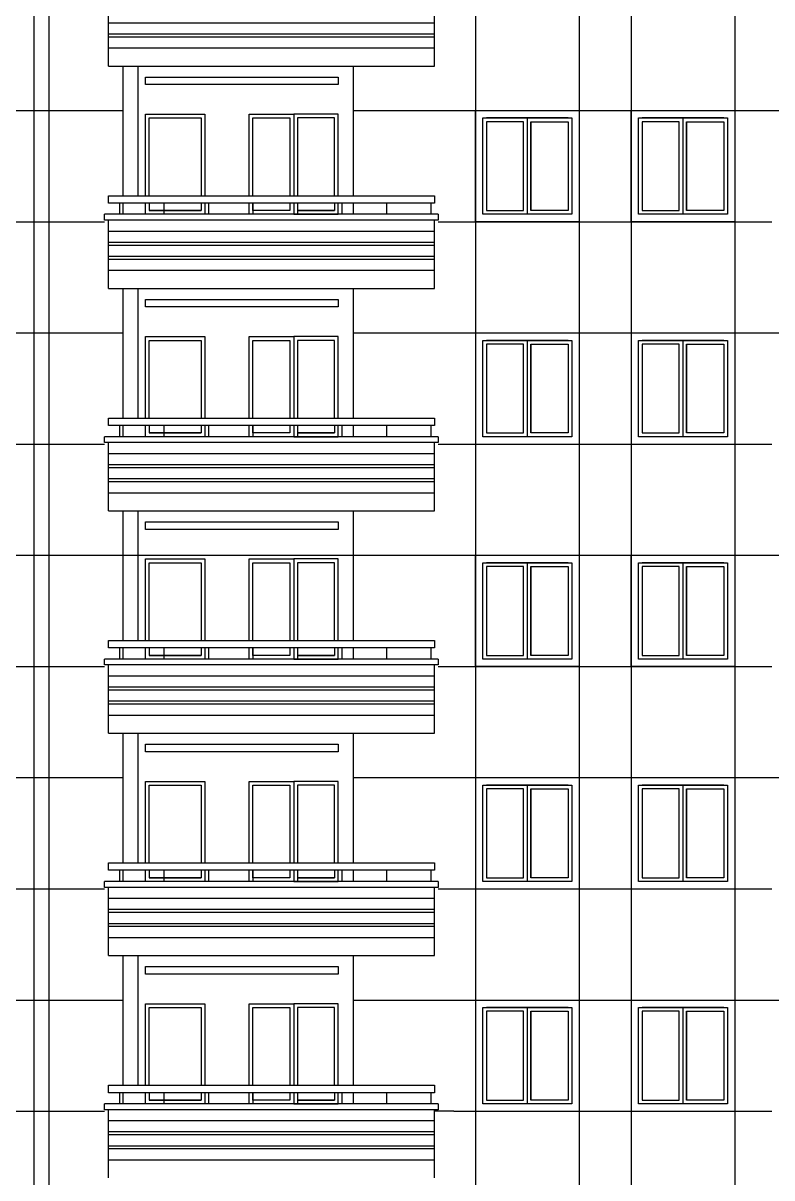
# Model space of a CAD drawing. Header units: millimetres. Extents: x 67970 to 141970, y -58804 to -6404.
# Drawn here: x 106948 to 117048, y -37526 to -21946 of the extents above; entities that cross this region are included whole.
import ezdxf

# ---------------------------------------------------------------- set-up
doc = ezdxf.new("R2010")
doc.units = ezdxf.units.MM
doc.header["$LTSCALE"] = 200
doc.header["$MEASUREMENT"] = 0
doc.layers.add('DIM', color=4, linetype='CONTINUOUS')
doc.layers.add('MDUNG', color=3, linetype='CONTINUOUS')

msp = doc.modelspace()

# ---------------------------------------------------------------- linework, layer by layer
at = {"layer": 'DIM', "color": 4}
for p, q in [((108097.7, -22526.2), (108097.7, -21606.2)), ((112497.7, -22526.2), (112497.7, -21606.2)), ((112497.7, -21946.2), (108097.7, -21946.2)), ((112497.7, -22096.2), (108097.7, -22096.2)), ((112497.7, -22136.2), (108097.7, -22136.2)), ((112497.7, -22286.2), (108097.7, -22286.2)), ((108097.7, -22526.2), (112497.7, -22526.2)), ((108097.7, -24376.2), (108097.7, -24276.2)), ((108247.7, -24378.2), (108247.7, -24526.2)), ((108297.7, -24526.2), (108297.7, -24376.2)), ((108847.7, -24378.2), (108847.7, -24526.2)), ((109447.7, -24378.2), (109447.7, -24526.2)), ((110047.7, -24378.2), (110047.7, -24526.2)), ((110647.7, -24378.2), (110647.7, -24526.2)), ((111247.7, -24378.2), (111247.7, -24526.2)), ((111397.7, -24376.2), (111397.7, -24526.2)), ((111847.7, -24378.2), (111847.7, -24526.2)), ((112447.7, -24378.2), (112447.7, -24526.2)), ((112547.7, -24526.2), (108047.7, -24526.2)), ((108047.7, -24606.2), (108047.7, -24526.2)), ((112547.7, -24606.2), (108047.7, -24606.2)), ((108097.7, -25526.2), (108097.7, -24606.2)), ((112497.7, -25526.2), (112497.7, -24606.2)), ((112547.7, -24526.2), (112547.7, -24606.2)), ((112497.7, -24756.2), (108097.7, -24756.2)), ((112497.7, -24906.2), (108097.7, -24906.2)), ((112497.7, -24946.2), (108097.7, -24946.2)), ((112497.7, -25096.2), (108097.7, -25096.2)), ((112497.7, -25136.2), (108097.7, -25136.2)), ((112497.7, -25286.2), (108097.7, -25286.2)), ((108097.7, -25526.2), (112497.7, -25526.2)), ((108097.7, -27376.2), (108097.7, -27276.2)), ((108247.7, -27378.2), (108247.7, -27526.2)), ((108297.7, -27526.2), (108297.7, -27376.2)), ((108847.7, -27378.2), (108847.7, -27526.2)), ((109447.7, -27378.2), (109447.7, -27526.2)), ((110047.7, -27378.2), (110047.7, -27526.2)), ((110647.7, -27378.2), (110647.7, -27526.2)), ((111247.7, -27378.2), (111247.7, -27526.2)), ((111397.7, -27376.2), (111397.7, -27526.2)), ((111847.7, -27378.2), (111847.7, -27526.2)), ((112447.7, -27378.2), (112447.7, -27526.2)), ((112547.7, -27526.2), (108047.7, -27526.2)), ((108047.7, -27606.2), (108047.7, -27526.2)), ((112547.7, -27526.2), (112547.7, -27606.2)), ((112547.7, -27606.2), (108047.7, -27606.2)), ((108097.7, -28526.2), (108097.7, -27606.2)), ((112497.7, -28526.2), (112497.7, -27606.2)), ((112497.7, -27756.2), (108097.7, -27756.2)), ((112497.7, -27906.2), (108097.7, -27906.2)), ((112497.7, -27946.2), (108097.7, -27946.2)), ((112497.7, -28096.2), (108097.7, -28096.2)), ((112497.7, -28136.2), (108097.7, -28136.2)), ((112497.7, -28286.2), (108097.7, -28286.2)), ((108097.7, -28526.2), (112497.7, -28526.2)), ((108597.7, -28776.2), (108597.7, -28676.2)), ((108597.7, -28676.2), (111197.7, -28676.2)), ((111197.7, -28776.2), (108597.7, -28776.2)), ((111197.7, -28676.2), (111197.7, -28776.2)), ((108597.7, -30276.2), (108597.7, -29176.2)), ((108597.7, -29176.2), (109397.7, -29176.2)), ((108647.7, -30276.2), (108647.7, -29226.2)), ((108647.7, -29226.2), (109347.7, -29226.2)), ((109347.7, -29226.2), (109347.7, -30276.2)), ((109397.7, -29176.2), (109397.7, -30276.2)), ((109997.7, -30276.2), (109997.7, -29176.2)), ((109997.7, -29176.2), (110597.7, -29176.2)), ((110047.7, -30276.2), (110047.7, -29226.2)), ((110047.7, -29226.2), (110547.7, -29226.2)), ((110547.7, -29226.2), (110547.7, -30276.2)), ((110597.7, -29176.2), (110597.7, -30276.2)), ((111197.7, -29176.2), (110597.7, -29176.2)), ((110597.7, -29176.2), (110597.7, -30276.2)), ((111147.7, -29226.2), (110647.7, -29226.2)), ((110647.7, -29226.2), (110647.7, -30276.2)), ((111147.7, -30276.2), (111147.7, -29226.2)), ((111197.7, -30276.2), (111197.7, -29176.2)), ((108097.7, -30376.2), (108097.7, -30276.2)), ((108097.7, -30276.2), (112497.7, -30276.2)), ((108097.7, -30376.2), (108097.7, -30276.2)), ((112497.7, -30376.2), (108097.7, -30376.2)), ((108247.7, -30378.2), (108247.7, -30526.2)), ((108247.7, -30378.2), (108247.7, -30526.2)), ((108297.7, -30526.2), (108297.7, -30376.2)), ((108297.7, -30526.2), (108297.7, -30376.2)), ((108597.7, -30526.2), (108597.7, -30376.2)), ((108647.7, -30376.2), (108647.7, -30476.2)), ((108847.7, -30378.2), (108847.7, -30526.2)), ((108847.7, -30378.2), (108847.7, -30526.2)), ((109347.7, -30376.2), (109347.7, -30476.2)), ((109397.7, -30376.2), (109397.7, -30526.2)), ((109447.7, -30378.2), (109447.7, -30526.2)), ((109447.7, -30378.2), (109447.7, -30526.2)), ((109997.7, -30526.2), (109997.7, -30376.2)), ((110047.7, -30476.2), (110047.7, -30376.2)), ((110047.7, -30378.2), (110047.7, -30526.2)), ((110047.7, -30378.2), (110047.7, -30526.2)), ((110547.7, -30376.2), (110547.7, -30476.2)), ((110597.7, -30376.2), (110597.7, -30526.2)), ((110597.7, -30376.2), (110597.7, -30526.2)), ((110647.7, -30376.2), (110647.7, -30476.2)), ((110647.7, -30378.2), (110647.7, -30526.2)), ((110647.7, -30378.2), (110647.7, -30526.2)), ((111147.7, -30376.2), (111147.7, -30476.2)), ((111197.7, -30526.2), (111197.7, -30376.2)), ((111247.7, -30378.2), (111247.7, -30526.2)), ((111247.7, -30378.2), (111247.7, -30526.2)), ((111397.7, -30376.2), (111397.7, -30526.2)), ((111397.7, -30376.2), (111397.7, -30526.2)), ((111847.7, -30378.2), (111847.7, -30526.2)), ((111847.7, -30378.2), (111847.7, -30526.2)), ((112447.7, -30378.2), (112447.7, -30526.2)), ((112447.7, -30378.2), (112447.7, -30526.2)), ((112497.7, -30276.2), (112497.7, -30376.2)), ((112547.7, -30526.2), (108047.7, -30526.2)), ((108047.7, -30606.2), (108047.7, -30526.2)), ((112547.7, -30526.2), (108047.7, -30526.2)), ((108047.7, -30606.2), (108047.7, -30526.2)), ((109397.7, -30526.2), (108597.7, -30526.2)), ((109347.7, -30476.2), (108647.7, -30476.2)), ((108647.7, -30476.2), (109347.7, -30476.2)), ((110597.7, -30526.2), (109997.7, -30526.2)), ((110547.7, -30476.2), (110047.7, -30476.2)), ((110597.7, -30526.2), (111197.7, -30526.2)), ((110647.7, -30476.2), (111147.7, -30476.2)), ((111147.7, -30476.2), (110647.7, -30476.2)), ((112547.7, -30526.2), (112547.7, -30606.2)), ((112547.7, -30526.2), (112547.7, -30606.2)), ((112547.7, -30606.2), (108047.7, -30606.2)), ((112547.7, -30606.2), (108047.7, -30606.2)), ((108097.7, -31526.2), (108097.7, -30606.2)), ((108097.7, -31526.2), (108097.7, -30606.2)), ((112497.7, -31526.2), (112497.7, -30606.2)), ((112497.7, -31526.2), (112497.7, -30606.2)), ((112497.7, -30756.2), (108097.7, -30756.2)), ((112497.7, -30756.2), (108097.7, -30756.2)), ((112497.7, -30906.2), (108097.7, -30906.2)), ((112497.7, -30906.2), (108097.7, -30906.2)), ((112497.7, -30946.2), (108097.7, -30946.2)), ((112497.7, -30946.2), (108097.7, -30946.2)), ((112497.7, -31096.2), (108097.7, -31096.2)), ((112497.7, -31096.2), (108097.7, -31096.2)), ((112497.7, -31136.2), (108097.7, -31136.2)), ((112497.7, -31136.2), (108097.7, -31136.2)), ((112497.7, -31286.2), (108097.7, -31286.2)), ((112497.7, -31286.2), (108097.7, -31286.2)), ((108097.7, -31526.2), (112497.7, -31526.2)), ((108097.7, -31526.2), (112497.7, -31526.2)), ((108597.7, -31776.2), (108597.7, -31676.2)), ((108597.7, -31676.2), (111197.7, -31676.2)), ((108597.7, -31776.2), (108597.7, -31676.2)), ((108597.7, -31676.2), (111197.7, -31676.2)), ((111197.7, -31776.2), (108597.7, -31776.2)), ((111197.7, -31776.2), (108597.7, -31776.2)), ((111197.7, -31676.2), (111197.7, -31776.2)), ((111197.7, -31676.2), (111197.7, -31776.2)), ((108597.7, -33276.2), (108597.7, -32176.2)), ((108597.7, -32176.2), (109397.7, -32176.2)), ((108597.7, -33276.2), (108597.7, -32176.2)), ((108597.7, -32176.2), (109397.7, -32176.2)), ((108647.7, -33276.2), (108647.7, -32226.2)), ((108647.7, -32226.2), (109347.7, -32226.2)), ((108647.7, -33276.2), (108647.7, -32226.2)), ((108647.7, -32226.2), (109347.7, -32226.2)), ((109347.7, -32226.2), (109347.7, -33276.2)), ((109347.7, -32226.2), (109347.7, -33276.2)), ((109397.7, -32176.2), (109397.7, -33276.2)), ((109397.7, -32176.2), (109397.7, -33276.2)), ((109997.7, -33276.2), (109997.7, -32176.2)), ((109997.7, -32176.2), (110597.7, -32176.2)), ((109997.7, -33276.2), (109997.7, -32176.2)), ((109997.7, -32176.2), (110597.7, -32176.2)), ((110047.7, -33276.2), (110047.7, -32226.2)), ((110047.7, -32226.2), (110547.7, -32226.2)), ((110047.7, -33276.2), (110047.7, -32226.2)), ((110047.7, -32226.2), (110547.7, -32226.2)), ((110547.7, -32226.2), (110547.7, -33276.2)), ((110547.7, -32226.2), (110547.7, -33276.2)), ((110597.7, -32176.2), (110597.7, -33276.2)), ((111197.7, -32176.2), (110597.7, -32176.2)), ((110597.7, -32176.2), (110597.7, -33276.2)), ((110597.7, -32176.2), (110597.7, -33276.2)), ((111197.7, -32176.2), (110597.7, -32176.2)), ((110597.7, -32176.2), (110597.7, -33276.2)), ((111147.7, -32226.2), (110647.7, -32226.2)), ((110647.7, -32226.2), (110647.7, -33276.2)), ((111147.7, -32226.2), (110647.7, -32226.2)), ((110647.7, -32226.2), (110647.7, -33276.2)), ((111147.7, -33276.2), (111147.7, -32226.2)), ((111147.7, -33276.2), (111147.7, -32226.2)), ((111197.7, -33276.2), (111197.7, -32176.2)), ((111197.7, -33276.2), (111197.7, -32176.2)), ((108097.7, -33376.2), (108097.7, -33276.2)), ((108097.7, -33376.2), (108097.7, -33276.2)), ((108097.7, -33276.2), (112497.7, -33276.2)), ((108097.7, -33276.2), (112497.7, -33276.2)), ((108097.7, -33376.2), (108097.7, -33276.2)), ((112497.7, -33276.2), (112497.7, -33376.2)), ((112497.7, -33276.2), (112497.7, -33376.2)), ((112497.7, -33376.2), (108097.7, -33376.2)), ((112497.7, -33376.2), (108097.7, -33376.2)), ((108247.7, -33378.2), (108247.7, -33526.2)), ((108247.7, -33378.2), (108247.7, -33526.2)), ((108247.7, -33378.2), (108247.7, -33526.2)), ((108297.7, -33526.2), (108297.7, -33376.2)), ((108297.7, -33526.2), (108297.7, -33376.2)), ((108297.7, -33526.2), (108297.7, -33376.2)), ((108597.7, -33526.2), (108597.7, -33376.2)), ((108597.7, -33526.2), (108597.7, -33376.2)), ((108647.7, -33376.2), (108647.7, -33476.2)), ((108647.7, -33376.2), (108647.7, -33476.2)), ((109347.7, -33476.2), (108647.7, -33476.2)), ((108647.7, -33476.2), (109347.7, -33476.2)), ((109347.7, -33476.2), (108647.7, -33476.2)), ((108647.7, -33476.2), (109347.7, -33476.2)), ((108847.7, -33378.2), (108847.7, -33526.2)), ((108847.7, -33378.2), (108847.7, -33526.2)), ((108847.7, -33378.2), (108847.7, -33526.2)), ((109347.7, -33376.2), (109347.7, -33476.2)), ((109347.7, -33376.2), (109347.7, -33476.2)), ((109397.7, -33376.2), (109397.7, -33526.2)), ((109397.7, -33376.2), (109397.7, -33526.2)), ((109447.7, -33378.2), (109447.7, -33526.2)), ((109447.7, -33378.2), (109447.7, -33526.2)), ((109447.7, -33378.2), (109447.7, -33526.2)), ((109997.7, -33526.2), (109997.7, -33376.2)), ((109997.7, -33526.2), (109997.7, -33376.2)), ((110047.7, -33476.2), (110047.7, -33376.2)), ((110047.7, -33476.2), (110047.7, -33376.2)), ((110047.7, -33378.2), (110047.7, -33526.2)), ((110047.7, -33378.2), (110047.7, -33526.2)), ((110047.7, -33378.2), (110047.7, -33526.2)), ((110547.7, -33476.2), (110047.7, -33476.2)), ((110547.7, -33476.2), (110047.7, -33476.2)), ((110547.7, -33376.2), (110547.7, -33476.2)), ((110547.7, -33376.2), (110547.7, -33476.2)), ((110597.7, -33376.2), (110597.7, -33526.2)), ((110597.7, -33376.2), (110597.7, -33526.2)), ((110597.7, -33376.2), (110597.7, -33526.2)), ((110597.7, -33376.2), (110597.7, -33526.2)), ((110647.7, -33376.2), (110647.7, -33476.2)), ((110647.7, -33376.2), (110647.7, -33476.2)), ((110647.7, -33378.2), (110647.7, -33526.2)), ((110647.7, -33378.2), (110647.7, -33526.2)), ((110647.7, -33378.2), (110647.7, -33526.2)), ((110647.7, -33476.2), (111147.7, -33476.2)), ((111147.7, -33476.2), (110647.7, -33476.2)), ((110647.7, -33476.2), (111147.7, -33476.2)), ((111147.7, -33476.2), (110647.7, -33476.2)), ((111147.7, -33376.2), (111147.7, -33476.2)), ((111147.7, -33376.2), (111147.7, -33476.2)), ((111197.7, -33526.2), (111197.7, -33376.2)), ((111197.7, -33526.2), (111197.7, -33376.2)), ((111247.7, -33378.2), (111247.7, -33526.2)), ((111247.7, -33378.2), (111247.7, -33526.2)), ((111247.7, -33378.2), (111247.7, -33526.2)), ((111397.7, -33376.2), (111397.7, -33526.2)), ((111397.7, -33376.2), (111397.7, -33526.2)), ((111397.7, -33376.2), (111397.7, -33526.2)), ((111847.7, -33378.2), (111847.7, -33526.2)), ((111847.7, -33378.2), (111847.7, -33526.2)), ((111847.7, -33378.2), (111847.7, -33526.2)), ((112447.7, -33378.2), (112447.7, -33526.2)), ((112447.7, -33378.2), (112447.7, -33526.2)), ((112447.7, -33378.2), (112447.7, -33526.2)), ((112547.7, -33526.2), (108047.7, -33526.2)), ((108047.7, -33606.2), (108047.7, -33526.2)), ((112547.7, -33526.2), (108047.7, -33526.2)), ((108047.7, -33606.2), (108047.7, -33526.2)), ((112547.7, -33526.2), (108047.7, -33526.2)), ((108047.7, -33606.2), (108047.7, -33526.2)), ((112547.7, -33606.2), (108047.7, -33606.2)), ((112547.7, -33606.2), (108047.7, -33606.2)), ((112547.7, -33606.2), (108047.7, -33606.2)), ((108097.7, -34526.2), (108097.7, -33606.2)), ((108097.7, -34526.2), (108097.7, -33606.2)), ((108097.7, -34526.2), (108097.7, -33606.2)), ((109397.7, -33526.2), (108597.7, -33526.2)), ((109397.7, -33526.2), (108597.7, -33526.2)), ((110597.7, -33526.2), (109997.7, -33526.2)), ((110597.7, -33526.2), (109997.7, -33526.2)), ((110597.7, -33526.2), (111197.7, -33526.2)), ((110597.7, -33526.2), (111197.7, -33526.2)), ((112497.7, -34526.2), (112497.7, -33606.2)), ((112497.7, -34526.2), (112497.7, -33606.2)), ((112497.7, -34526.2), (112497.7, -33606.2)), ((112547.7, -33526.2), (112547.7, -33606.2)), ((112547.7, -33526.2), (112547.7, -33606.2)), ((112547.7, -33526.2), (112547.7, -33606.2)), ((112497.7, -33756.2), (108097.7, -33756.2)), ((112497.7, -33756.2), (108097.7, -33756.2)), ((112497.7, -33756.2), (108097.7, -33756.2)), ((112497.7, -33906.2), (108097.7, -33906.2)), ((112497.7, -33906.2), (108097.7, -33906.2)), ((112497.7, -33906.2), (108097.7, -33906.2)), ((112497.7, -33946.2), (108097.7, -33946.2)), ((112497.7, -33946.2), (108097.7, -33946.2)), ((112497.7, -33946.2), (108097.7, -33946.2)), ((112497.7, -34096.2), (108097.7, -34096.2)), ((112497.7, -34096.2), (108097.7, -34096.2)), ((112497.7, -34096.2), (108097.7, -34096.2)), ((112497.7, -34136.2), (108097.7, -34136.2)), ((112497.7, -34136.2), (108097.7, -34136.2)), ((112497.7, -34136.2), (108097.7, -34136.2)), ((112497.7, -34286.2), (108097.7, -34286.2)), ((112497.7, -34286.2), (108097.7, -34286.2)), ((112497.7, -34286.2), (108097.7, -34286.2)), ((108097.7, -34526.2), (112497.7, -34526.2)), ((108097.7, -34526.2), (112497.7, -34526.2)), ((108097.7, -34526.2), (112497.7, -34526.2)), ((108097.7, -36376.2), (108097.7, -36276.2)), ((108247.7, -36378.2), (108247.7, -36526.2)), ((108297.7, -36526.2), (108297.7, -36376.2)), ((108847.7, -36378.2), (108847.7, -36526.2)), ((109447.7, -36378.2), (109447.7, -36526.2)), ((110047.7, -36378.2), (110047.7, -36526.2)), ((110647.7, -36378.2), (110647.7, -36526.2)), ((111247.7, -36378.2), (111247.7, -36526.2)), ((111397.7, -36376.2), (111397.7, -36526.2)), ((111847.7, -36378.2), (111847.7, -36526.2)), ((112447.7, -36378.2), (112447.7, -36526.2)), ((112547.7, -36526.2), (108047.7, -36526.2)), ((108047.7, -36606.2), (108047.7, -36526.2)), ((112547.7, -36606.2), (108047.7, -36606.2)), ((108097.7, -37526.2), (108097.7, -36606.2)), ((112497.7, -37526.2), (112497.7, -36606.2)), ((112547.7, -36526.2), (112547.7, -36606.2)), ((112497.7, -36756.2), (108097.7, -36756.2)), ((112497.7, -36906.2), (108097.7, -36906.2)), ((112497.7, -36946.2), (108097.7, -36946.2)), ((112497.7, -37096.2), (108097.7, -37096.2)), ((112497.7, -37136.2), (108097.7, -37136.2)), ((112497.7, -37286.2), (108097.7, -37286.2))]:
    msp.add_line(p, q, dxfattribs=at)
at = {"layer": 'DIM', "color": 2, "linetype": 'Continuous'}
for p, q in [((114297.7, -23226.2), (113197.7, -23226.2)), ((113747.7, -23226.2), (113747.7, -24526.2)), ((113797.7, -23276.2), (113797.7, -24476.2)), ((116397.7, -23226.2), (115297.7, -23226.2)), ((115847.7, -23226.2), (115847.7, -24526.2)), ((115897.7, -23276.2), (115897.7, -24476.2)), ((114297.7, -26226.2), (113197.7, -26226.2)), ((113747.7, -26226.2), (113747.7, -27526.2)), ((113797.7, -26276.2), (113797.7, -27476.2)), ((116397.7, -26226.2), (115297.7, -26226.2)), ((115847.7, -26226.2), (115847.7, -27526.2)), ((115897.7, -26276.2), (115897.7, -27476.2)), ((113147.7, -29226.2), (114347.7, -29226.2)), ((113147.7, -30526.2), (113147.7, -29226.2)), ((114297.7, -29226.2), (113197.7, -29226.2)), ((114297.7, -29226.2), (113197.7, -29226.2)), ((113197.7, -29276.2), (113197.7, -30476.2)), ((113697.7, -29276.2), (113197.7, -29276.2)), ((113697.7, -30476.2), (113697.7, -29276.2)), ((113747.7, -29226.2), (113747.7, -30526.2)), ((113747.7, -29226.2), (113747.7, -30526.2)), ((113797.7, -29276.2), (113797.7, -30476.2)), ((113797.7, -30476.2), (113797.7, -29276.2)), ((113797.7, -29276.2), (114297.7, -29276.2)), ((113797.7, -29276.2), (113797.7, -30476.2)), ((114297.7, -29276.2), (114297.7, -30476.2)), ((114347.7, -29226.2), (114347.7, -30526.2)), ((115247.7, -29226.2), (116447.7, -29226.2)), ((115247.7, -30526.2), (115247.7, -29226.2)), ((116397.7, -29226.2), (115297.7, -29226.2)), ((116397.7, -29226.2), (115297.7, -29226.2)), ((115297.7, -29276.2), (115297.7, -30476.2)), ((115797.7, -29276.2), (115297.7, -29276.2)), ((115797.7, -30476.2), (115797.7, -29276.2)), ((115847.7, -29226.2), (115847.7, -30526.2)), ((115847.7, -29226.2), (115847.7, -30526.2)), ((115897.7, -29276.2), (115897.7, -30476.2)), ((115897.7, -30476.2), (115897.7, -29276.2)), ((115897.7, -29276.2), (116397.7, -29276.2)), ((115897.7, -29276.2), (115897.7, -30476.2)), ((116397.7, -29276.2), (116397.7, -30476.2)), ((116447.7, -29226.2), (116447.7, -30526.2)), ((114347.7, -30526.2), (113147.7, -30526.2)), ((113197.7, -30476.2), (113697.7, -30476.2)), ((114297.7, -30476.2), (113797.7, -30476.2)), ((116447.7, -30526.2), (115247.7, -30526.2)), ((115297.7, -30476.2), (115797.7, -30476.2)), ((116397.7, -30476.2), (115897.7, -30476.2)), ((113147.7, -32226.2), (114347.7, -32226.2)), ((113147.7, -33526.2), (113147.7, -32226.2)), ((113147.7, -32226.2), (114347.7, -32226.2)), ((113147.7, -33526.2), (113147.7, -32226.2)), ((114297.7, -32226.2), (113197.7, -32226.2)), ((114297.7, -32226.2), (113197.7, -32226.2)), ((114297.7, -32226.2), (113197.7, -32226.2)), ((113747.7, -32226.2), (113747.7, -33526.2)), ((113747.7, -32226.2), (113747.7, -33526.2)), ((113747.7, -32226.2), (113747.7, -33526.2)), ((114347.7, -32226.2), (114347.7, -33526.2)), ((114347.7, -32226.2), (114347.7, -33526.2)), ((115247.7, -32226.2), (116447.7, -32226.2)), ((115247.7, -33526.2), (115247.7, -32226.2)), ((115247.7, -32226.2), (116447.7, -32226.2)), ((115247.7, -33526.2), (115247.7, -32226.2)), ((116397.7, -32226.2), (115297.7, -32226.2)), ((116397.7, -32226.2), (115297.7, -32226.2)), ((116397.7, -32226.2), (115297.7, -32226.2)), ((115847.7, -32226.2), (115847.7, -33526.2)), ((115847.7, -32226.2), (115847.7, -33526.2)), ((115847.7, -32226.2), (115847.7, -33526.2)), ((116447.7, -32226.2), (116447.7, -33526.2)), ((116447.7, -32226.2), (116447.7, -33526.2)), ((113197.7, -32276.2), (113197.7, -33476.2)), ((113697.7, -32276.2), (113197.7, -32276.2)), ((113197.7, -32276.2), (113197.7, -33476.2)), ((113697.7, -32276.2), (113197.7, -32276.2)), ((113697.7, -33476.2), (113697.7, -32276.2)), ((113697.7, -33476.2), (113697.7, -32276.2)), ((113797.7, -32276.2), (113797.7, -33476.2)), ((113797.7, -32276.2), (113797.7, -33476.2)), ((113797.7, -33476.2), (113797.7, -32276.2)), ((113797.7, -32276.2), (114297.7, -32276.2)), ((113797.7, -33476.2), (113797.7, -32276.2)), ((113797.7, -32276.2), (114297.7, -32276.2)), ((113797.7, -32276.2), (113797.7, -33476.2)), ((114297.7, -32276.2), (114297.7, -33476.2)), ((114297.7, -32276.2), (114297.7, -33476.2)), ((115297.7, -32276.2), (115297.7, -33476.2)), ((115797.7, -32276.2), (115297.7, -32276.2)), ((115297.7, -32276.2), (115297.7, -33476.2)), ((115797.7, -32276.2), (115297.7, -32276.2)), ((115797.7, -33476.2), (115797.7, -32276.2)), ((115797.7, -33476.2), (115797.7, -32276.2)), ((115897.7, -32276.2), (115897.7, -33476.2)), ((115897.7, -32276.2), (115897.7, -33476.2)), ((115897.7, -33476.2), (115897.7, -32276.2)), ((115897.7, -32276.2), (116397.7, -32276.2)), ((115897.7, -33476.2), (115897.7, -32276.2)), ((115897.7, -32276.2), (116397.7, -32276.2)), ((115897.7, -32276.2), (115897.7, -33476.2)), ((116397.7, -32276.2), (116397.7, -33476.2)), ((116397.7, -32276.2), (116397.7, -33476.2)), ((113197.7, -33476.2), (113697.7, -33476.2)), ((113197.7, -33476.2), (113697.7, -33476.2)), ((114297.7, -33476.2), (113797.7, -33476.2)), ((114297.7, -33476.2), (113797.7, -33476.2)), ((115297.7, -33476.2), (115797.7, -33476.2)), ((115297.7, -33476.2), (115797.7, -33476.2)), ((116397.7, -33476.2), (115897.7, -33476.2)), ((116397.7, -33476.2), (115897.7, -33476.2)), ((114347.7, -33526.2), (113147.7, -33526.2)), ((114347.7, -33526.2), (113147.7, -33526.2)), ((116447.7, -33526.2), (115247.7, -33526.2)), ((116447.7, -33526.2), (115247.7, -33526.2)), ((114297.7, -35226.2), (113197.7, -35226.2)), ((113747.7, -35226.2), (113747.7, -36526.2)), ((113797.7, -35276.2), (113797.7, -36476.2)), ((116397.7, -35226.2), (115297.7, -35226.2)), ((115847.7, -35226.2), (115847.7, -36526.2)), ((115897.7, -35276.2), (115897.7, -36476.2))]:
    msp.add_line(p, q, dxfattribs=at)
at = {"layer": 'DIM', "color": 4}
for points in [[(111197.7, -22676.2), (111197.7, -22776.2), (108597.7, -22776.2), (108597.7, -22676.2)], [(111197.7, -25676.2), (111197.7, -25776.2), (108597.7, -25776.2), (108597.7, -25676.2)], [(111197.7, -28676.2), (111197.7, -28776.2), (108597.7, -28776.2), (108597.7, -28676.2)], [(111197.7, -31676.2), (111197.7, -31776.2), (108597.7, -31776.2), (108597.7, -31676.2)], [(111197.7, -34676.2), (111197.7, -34776.2), (108597.7, -34776.2), (108597.7, -34676.2)]]:
    msp.add_lwpolyline(points, close=True, dxfattribs=at)
for points in [[(108597.7, -24276.2), (108597.7, -23176.2), (109397.7, -23176.2), (109397.7, -24276.2)], [(109997.7, -24276.2), (109997.7, -23176.2), (110597.7, -23176.2), (110597.7, -24276.2)], [(111197.7, -24276.2), (111197.7, -23176.2), (110597.7, -23176.2), (110597.7, -24276.2)], [(108647.7, -24276.2), (108647.7, -23226.2), (109347.7, -23226.2), (109347.7, -24276.2)], [(110047.7, -24276.2), (110047.7, -23226.2), (110547.7, -23226.2), (110547.7, -24276.2)], [(111147.7, -24276.2), (111147.7, -23226.2), (110647.7, -23226.2), (110647.7, -24276.2)], [(108097.7, -24276.2), (112497.7, -24276.2), (112497.7, -24376.2), (108097.7, -24376.2)], [(108597.7, -24526.2), (108597.7, -24376.2)], [(109397.7, -24376.2), (109397.7, -24526.2), (108597.7, -24526.2)], [(109347.7, -24376.2), (109347.7, -24476.2), (108647.7, -24476.2)], [(108647.7, -24376.2), (108647.7, -24476.2), (109347.7, -24476.2)], [(109997.7, -24526.2), (109997.7, -24376.2)], [(110597.7, -24376.2), (110597.7, -24526.2), (109997.7, -24526.2)], [(110047.7, -24476.2), (110047.7, -24376.2)], [(110547.7, -24376.2), (110547.7, -24476.2), (110047.7, -24476.2)], [(110597.7, -24376.2), (110597.7, -24526.2), (111197.7, -24526.2)], [(110647.7, -24376.2), (110647.7, -24476.2), (111147.7, -24476.2)], [(111147.7, -24376.2), (111147.7, -24476.2), (110647.7, -24476.2)], [(111197.7, -24526.2), (111197.7, -24376.2)], [(108597.7, -27276.2), (108597.7, -26176.2), (109397.7, -26176.2), (109397.7, -27276.2)], [(108647.7, -27276.2), (108647.7, -26226.2), (109347.7, -26226.2), (109347.7, -27276.2)], [(109997.7, -27276.2), (109997.7, -26176.2), (110597.7, -26176.2), (110597.7, -27276.2)], [(110047.7, -27276.2), (110047.7, -26226.2), (110547.7, -26226.2), (110547.7, -27276.2)], [(111197.7, -27276.2), (111197.7, -26176.2), (110597.7, -26176.2), (110597.7, -27276.2)], [(111147.7, -27276.2), (111147.7, -26226.2), (110647.7, -26226.2), (110647.7, -27276.2)], [(108097.7, -27276.2), (112497.7, -27276.2), (112497.7, -27376.2), (108097.7, -27376.2)], [(108597.7, -27526.2), (108597.7, -27376.2)], [(109397.7, -27376.2), (109397.7, -27526.2), (108597.7, -27526.2)], [(109347.7, -27376.2), (109347.7, -27476.2), (108647.7, -27476.2)], [(108647.7, -27376.2), (108647.7, -27476.2), (109347.7, -27476.2)], [(109997.7, -27526.2), (109997.7, -27376.2)], [(110597.7, -27376.2), (110597.7, -27526.2), (109997.7, -27526.2)], [(110047.7, -27476.2), (110047.7, -27376.2)], [(110547.7, -27376.2), (110547.7, -27476.2), (110047.7, -27476.2)], [(110597.7, -27376.2), (110597.7, -27526.2), (111197.7, -27526.2)], [(110647.7, -27376.2), (110647.7, -27476.2), (111147.7, -27476.2)], [(111147.7, -27376.2), (111147.7, -27476.2), (110647.7, -27476.2)], [(111197.7, -27526.2), (111197.7, -27376.2)], [(108597.7, -30276.2), (108597.7, -29176.2), (109397.7, -29176.2), (109397.7, -30276.2)], [(108647.7, -30276.2), (108647.7, -29226.2), (109347.7, -29226.2), (109347.7, -30276.2)], [(109997.7, -30276.2), (109997.7, -29176.2), (110597.7, -29176.2), (110597.7, -30276.2)], [(110047.7, -30276.2), (110047.7, -29226.2), (110547.7, -29226.2), (110547.7, -30276.2)], [(111197.7, -30276.2), (111197.7, -29176.2), (110597.7, -29176.2), (110597.7, -30276.2)], [(111147.7, -30276.2), (111147.7, -29226.2), (110647.7, -29226.2), (110647.7, -30276.2)], [(108097.7, -30276.2), (112497.7, -30276.2), (112497.7, -30376.2), (108097.7, -30376.2)], [(108597.7, -30526.2), (108597.7, -30376.2)], [(109397.7, -30376.2), (109397.7, -30526.2), (108597.7, -30526.2)], [(109347.7, -30376.2), (109347.7, -30476.2), (108647.7, -30476.2)], [(108647.7, -30376.2), (108647.7, -30476.2), (109347.7, -30476.2)], [(109997.7, -30526.2), (109997.7, -30376.2)], [(110597.7, -30376.2), (110597.7, -30526.2), (109997.7, -30526.2)], [(110047.7, -30476.2), (110047.7, -30376.2)], [(110547.7, -30376.2), (110547.7, -30476.2), (110047.7, -30476.2)], [(110597.7, -30376.2), (110597.7, -30526.2), (111197.7, -30526.2)], [(110647.7, -30376.2), (110647.7, -30476.2), (111147.7, -30476.2)], [(111147.7, -30376.2), (111147.7, -30476.2), (110647.7, -30476.2)], [(111197.7, -30526.2), (111197.7, -30376.2)], [(108597.7, -33276.2), (108597.7, -32176.2), (109397.7, -32176.2), (109397.7, -33276.2)], [(108647.7, -33276.2), (108647.7, -32226.2), (109347.7, -32226.2), (109347.7, -33276.2)], [(109997.7, -33276.2), (109997.7, -32176.2), (110597.7, -32176.2), (110597.7, -33276.2)], [(110047.7, -33276.2), (110047.7, -32226.2), (110547.7, -32226.2), (110547.7, -33276.2)], [(111197.7, -33276.2), (111197.7, -32176.2), (110597.7, -32176.2), (110597.7, -33276.2)], [(111147.7, -33276.2), (111147.7, -32226.2), (110647.7, -32226.2), (110647.7, -33276.2)], [(108097.7, -33276.2), (112497.7, -33276.2), (112497.7, -33376.2), (108097.7, -33376.2)], [(108597.7, -33526.2), (108597.7, -33376.2)], [(109397.7, -33376.2), (109397.7, -33526.2), (108597.7, -33526.2)], [(109347.7, -33376.2), (109347.7, -33476.2), (108647.7, -33476.2)], [(108647.7, -33376.2), (108647.7, -33476.2), (109347.7, -33476.2)], [(109997.7, -33526.2), (109997.7, -33376.2)], [(110597.7, -33376.2), (110597.7, -33526.2), (109997.7, -33526.2)], [(110047.7, -33476.2), (110047.7, -33376.2)], [(110547.7, -33376.2), (110547.7, -33476.2), (110047.7, -33476.2)], [(110597.7, -33376.2), (110597.7, -33526.2), (111197.7, -33526.2)], [(110647.7, -33376.2), (110647.7, -33476.2), (111147.7, -33476.2)], [(111147.7, -33376.2), (111147.7, -33476.2), (110647.7, -33476.2)], [(111197.7, -33526.2), (111197.7, -33376.2)], [(108597.7, -36276.2), (108597.7, -35176.2), (109397.7, -35176.2), (109397.7, -36276.2)], [(109997.7, -36276.2), (109997.7, -35176.2), (110597.7, -35176.2), (110597.7, -36276.2)], [(111197.7, -36276.2), (111197.7, -35176.2), (110597.7, -35176.2), (110597.7, -36276.2)], [(108647.7, -36276.2), (108647.7, -35226.2), (109347.7, -35226.2), (109347.7, -36276.2)], [(110047.7, -36276.2), (110047.7, -35226.2), (110547.7, -35226.2), (110547.7, -36276.2)], [(111147.7, -36276.2), (111147.7, -35226.2), (110647.7, -35226.2), (110647.7, -36276.2)], [(108097.7, -36276.2), (112497.7, -36276.2), (112497.7, -36376.2), (108097.7, -36376.2)], [(108597.7, -36526.2), (108597.7, -36376.2)], [(109397.7, -36376.2), (109397.7, -36526.2), (108597.7, -36526.2)], [(109347.7, -36376.2), (109347.7, -36476.2), (108647.7, -36476.2)], [(108647.7, -36376.2), (108647.7, -36476.2), (109347.7, -36476.2)], [(109997.7, -36526.2), (109997.7, -36376.2)], [(110597.7, -36376.2), (110597.7, -36526.2), (109997.7, -36526.2)], [(110047.7, -36476.2), (110047.7, -36376.2)], [(110547.7, -36376.2), (110547.7, -36476.2), (110047.7, -36476.2)], [(110597.7, -36376.2), (110597.7, -36526.2), (111197.7, -36526.2)], [(110647.7, -36376.2), (110647.7, -36476.2), (111147.7, -36476.2)], [(111147.7, -36376.2), (111147.7, -36476.2), (110647.7, -36476.2)], [(111197.7, -36526.2), (111197.7, -36376.2)]]:
    msp.add_lwpolyline(points, dxfattribs=at)
at = {"layer": 'DIM', "color": 2, "linetype": 'Continuous'}
for points in [[(113147.7, -23226.2), (114347.7, -23226.2), (114347.7, -24526.2), (113147.7, -24526.2)], [(113197.7, -23276.2), (113197.7, -24476.2), (113697.7, -24476.2), (113697.7, -23276.2)], [(114297.7, -23276.2), (114297.7, -24476.2), (113797.7, -24476.2), (113797.7, -23276.2)], [(115247.7, -23226.2), (116447.7, -23226.2), (116447.7, -24526.2), (115247.7, -24526.2)], [(115297.7, -23276.2), (115297.7, -24476.2), (115797.7, -24476.2), (115797.7, -23276.2)], [(116397.7, -23276.2), (116397.7, -24476.2), (115897.7, -24476.2), (115897.7, -23276.2)], [(113147.7, -26226.2), (114347.7, -26226.2), (114347.7, -27526.2), (113147.7, -27526.2)], [(113197.7, -26276.2), (113197.7, -27476.2), (113697.7, -27476.2), (113697.7, -26276.2)], [(114297.7, -26276.2), (114297.7, -27476.2), (113797.7, -27476.2), (113797.7, -26276.2)], [(115247.7, -26226.2), (116447.7, -26226.2), (116447.7, -27526.2), (115247.7, -27526.2)], [(115297.7, -26276.2), (115297.7, -27476.2), (115797.7, -27476.2), (115797.7, -26276.2)], [(116397.7, -26276.2), (116397.7, -27476.2), (115897.7, -27476.2), (115897.7, -26276.2)], [(113147.7, -29226.2), (114347.7, -29226.2), (114347.7, -30526.2), (113147.7, -30526.2)], [(113197.7, -29276.2), (113197.7, -30476.2), (113697.7, -30476.2), (113697.7, -29276.2)], [(114297.7, -29276.2), (114297.7, -30476.2), (113797.7, -30476.2), (113797.7, -29276.2)], [(115247.7, -29226.2), (116447.7, -29226.2), (116447.7, -30526.2), (115247.7, -30526.2)], [(115297.7, -29276.2), (115297.7, -30476.2), (115797.7, -30476.2), (115797.7, -29276.2)], [(116397.7, -29276.2), (116397.7, -30476.2), (115897.7, -30476.2), (115897.7, -29276.2)], [(113147.7, -35226.2), (114347.7, -35226.2), (114347.7, -36526.2), (113147.7, -36526.2)], [(113197.7, -35276.2), (113197.7, -36476.2), (113697.7, -36476.2), (113697.7, -35276.2)], [(114297.7, -35276.2), (114297.7, -36476.2), (113797.7, -36476.2), (113797.7, -35276.2)], [(115247.7, -35226.2), (116447.7, -35226.2), (116447.7, -36526.2), (115247.7, -36526.2)], [(115297.7, -35276.2), (115297.7, -36476.2), (115797.7, -36476.2), (115797.7, -35276.2)], [(116397.7, -35276.2), (116397.7, -36476.2), (115897.7, -36476.2), (115897.7, -35276.2)]]:
    msp.add_lwpolyline(points, close=True, dxfattribs=at)
at = {"layer": 'MDUNG', "color": 3}
for p, q in [((113047.7, -13576.2), (113047.7, -45076.2)), ((114447.7, -13576.2), (114447.7, -45076.2)), ((115147.7, -13576.2), (115147.7, -45076.2)), ((116547.7, -13576.2), (116547.7, -45076.2)), ((107097.7, -22726.2), (107097.7, -19576.2)), ((107297.7, -22726.2), (107297.7, -19576.2)), ((107097.7, -25726.2), (107097.7, -22576.2)), ((107297.7, -25726.2), (107297.7, -22576.2)), ((108497.7, -24276.2), (108497.7, -22526.2)), ((111397.7, -22526.2), (111397.7, -24276.2)), ((103297.7, -23126.2), (107097.7, -23126.2)), ((107097.7, -23126.2), (108297.7, -23126.2)), ((107097.7, -23126.2), (108297.7, -23126.2)), ((111397.7, -23126.2), (118197.7, -23126.2)), ((111397.7, -23126.2), (118197.7, -23126.2)), ((114697.7, -23126.2), (118197.7, -23126.2)), ((103297.7, -24626.2), (107097.7, -24626.2)), ((107097.7, -24626.2), (108047.7, -24626.2)), ((112547.7, -24626.2), (117047.7, -24626.2)), ((108497.7, -27276.2), (108497.7, -25526.2)), ((111397.7, -25526.2), (111397.7, -27276.2)), ((107097.7, -28726.2), (107097.7, -25576.2)), ((107297.7, -28726.2), (107297.7, -25576.2)), ((103297.7, -26126.2), (107097.7, -26126.2)), ((107097.7, -26126.2), (108297.7, -26126.2)), ((107097.7, -26126.2), (108297.7, -26126.2)), ((111397.7, -26126.2), (118197.7, -26126.2)), ((111397.7, -26126.2), (118197.7, -26126.2)), ((114697.7, -26126.2), (118197.7, -26126.2)), ((103297.7, -27626.2), (107097.7, -27626.2)), ((107097.7, -27626.2), (108047.7, -27626.2)), ((112547.7, -27626.2), (117047.7, -27626.2)), ((107097.7, -31726.2), (107097.7, -28576.2)), ((107097.7, -31726.2), (107097.7, -28576.2)), ((107297.7, -31726.2), (107297.7, -28576.2)), ((107297.7, -31726.2), (107297.7, -28576.2)), ((108497.7, -30276.2), (108497.7, -28526.2)), ((108497.7, -30276.2), (108497.7, -28526.2)), ((111397.7, -28526.2), (111397.7, -30276.2)), ((111397.7, -28526.2), (111397.7, -30276.2)), ((103297.7, -29126.2), (107097.7, -29126.2)), ((107097.7, -29126.2), (118197.7, -29126.2)), ((107097.7, -29126.2), (118197.7, -29126.2)), ((114697.7, -29126.2), (118197.7, -29126.2)), ((103297.7, -30626.2), (107097.7, -30626.2)), ((107097.7, -30626.2), (108047.7, -30626.2)), ((112547.7, -30626.2), (117047.7, -30626.2)), ((107097.7, -34726.2), (107097.7, -31576.2)), ((107097.7, -34726.2), (107097.7, -31576.2)), ((107097.7, -34726.2), (107097.7, -31576.2)), ((107297.7, -34726.2), (107297.7, -31576.2)), ((107297.7, -34726.2), (107297.7, -31576.2)), ((107297.7, -34726.2), (107297.7, -31576.2)), ((108497.7, -33276.2), (108497.7, -31526.2)), ((108497.7, -33276.2), (108497.7, -31526.2)), ((108497.7, -33276.2), (108497.7, -31526.2)), ((111397.7, -31526.2), (111397.7, -33276.2)), ((111397.7, -31526.2), (111397.7, -33276.2)), ((111397.7, -31526.2), (111397.7, -33276.2)), ((103297.7, -32126.2), (107097.7, -32126.2)), ((107097.7, -32126.2), (108297.7, -32126.2)), ((107097.7, -32126.2), (108297.7, -32126.2)), ((111397.7, -32126.2), (118197.7, -32126.2)), ((111397.7, -32126.2), (118197.7, -32126.2)), ((114697.7, -32126.2), (118197.7, -32126.2)), ((103297.7, -33626.2), (107097.7, -33626.2)), ((107097.7, -33626.2), (108047.7, -33626.2)), ((112547.7, -33626.2), (117047.7, -33626.2)), ((107097.7, -37726.2), (107097.7, -34576.2)), ((107297.7, -37726.2), (107297.7, -34576.2)), ((108497.7, -36276.2), (108497.7, -34526.2)), ((111397.7, -34526.2), (111397.7, -36276.2)), ((103297.7, -35126.2), (107097.7, -35126.2)), ((107097.7, -35126.2), (108297.7, -35126.2)), ((107097.7, -35126.2), (108297.7, -35126.2)), ((111397.7, -35126.2), (118197.7, -35126.2)), ((111397.7, -35126.2), (118197.7, -35126.2)), ((103297.7, -36626.2), (107097.7, -36626.2)), ((107097.7, -36626.2), (108047.7, -36626.2)), ((112756.8, -36626.2), (112497.7, -36626.2)), ((112756.8, -36626.2), (117047.7, -36626.2))]:
    msp.add_line(p, q, dxfattribs=at)
at = {"layer": 'MDUNG'}
for p, q in [((108297.7, -24276.2), (108297.7, -22526.2)), ((108297.7, -27276.2), (108297.7, -25526.2)), ((108297.7, -30276.2), (108297.7, -28526.2)), ((108297.7, -30276.2), (108297.7, -28526.2)), ((108297.7, -33276.2), (108297.7, -31526.2)), ((108297.7, -33276.2), (108297.7, -31526.2)), ((108297.7, -33276.2), (108297.7, -31526.2)), ((108297.7, -36276.2), (108297.7, -34526.2))]:
    msp.add_line(p, q, dxfattribs=at)
at = {"layer": 'MDUNG', "color": 3, "linetype": 'Continuous'}
for p, q in [((113047.7, -30626.2), (113047.7, -29126.2)), ((114447.7, -29126.2), (114447.7, -30626.2)), ((115147.7, -30626.2), (115147.7, -29126.2)), ((116547.7, -29126.2), (116547.7, -30626.2))]:
    msp.add_line(p, q, dxfattribs=at)
at = {"layer": 'MDUNG', "color": 3}
for points in [[(113047.7, -23126.2), (114447.7, -23126.2), (114447.7, -24626.2), (113047.7, -24626.2)], [(115147.7, -23126.2), (116547.7, -23126.2), (116547.7, -24626.2), (115147.7, -24626.2)]]:
    msp.add_lwpolyline(points, close=True, dxfattribs=at)
at = {"layer": 'MDUNG'}
for points in [[(113047.7, -29126.2), (114447.7, -29126.2), (114447.7, -30626.2), (113047.7, -30626.2)], [(115147.7, -29126.2), (116547.7, -29126.2), (116547.7, -30626.2), (115147.7, -30626.2)]]:
    msp.add_lwpolyline(points, close=True, dxfattribs=at)

doc.saveas('drawing.dxf')
